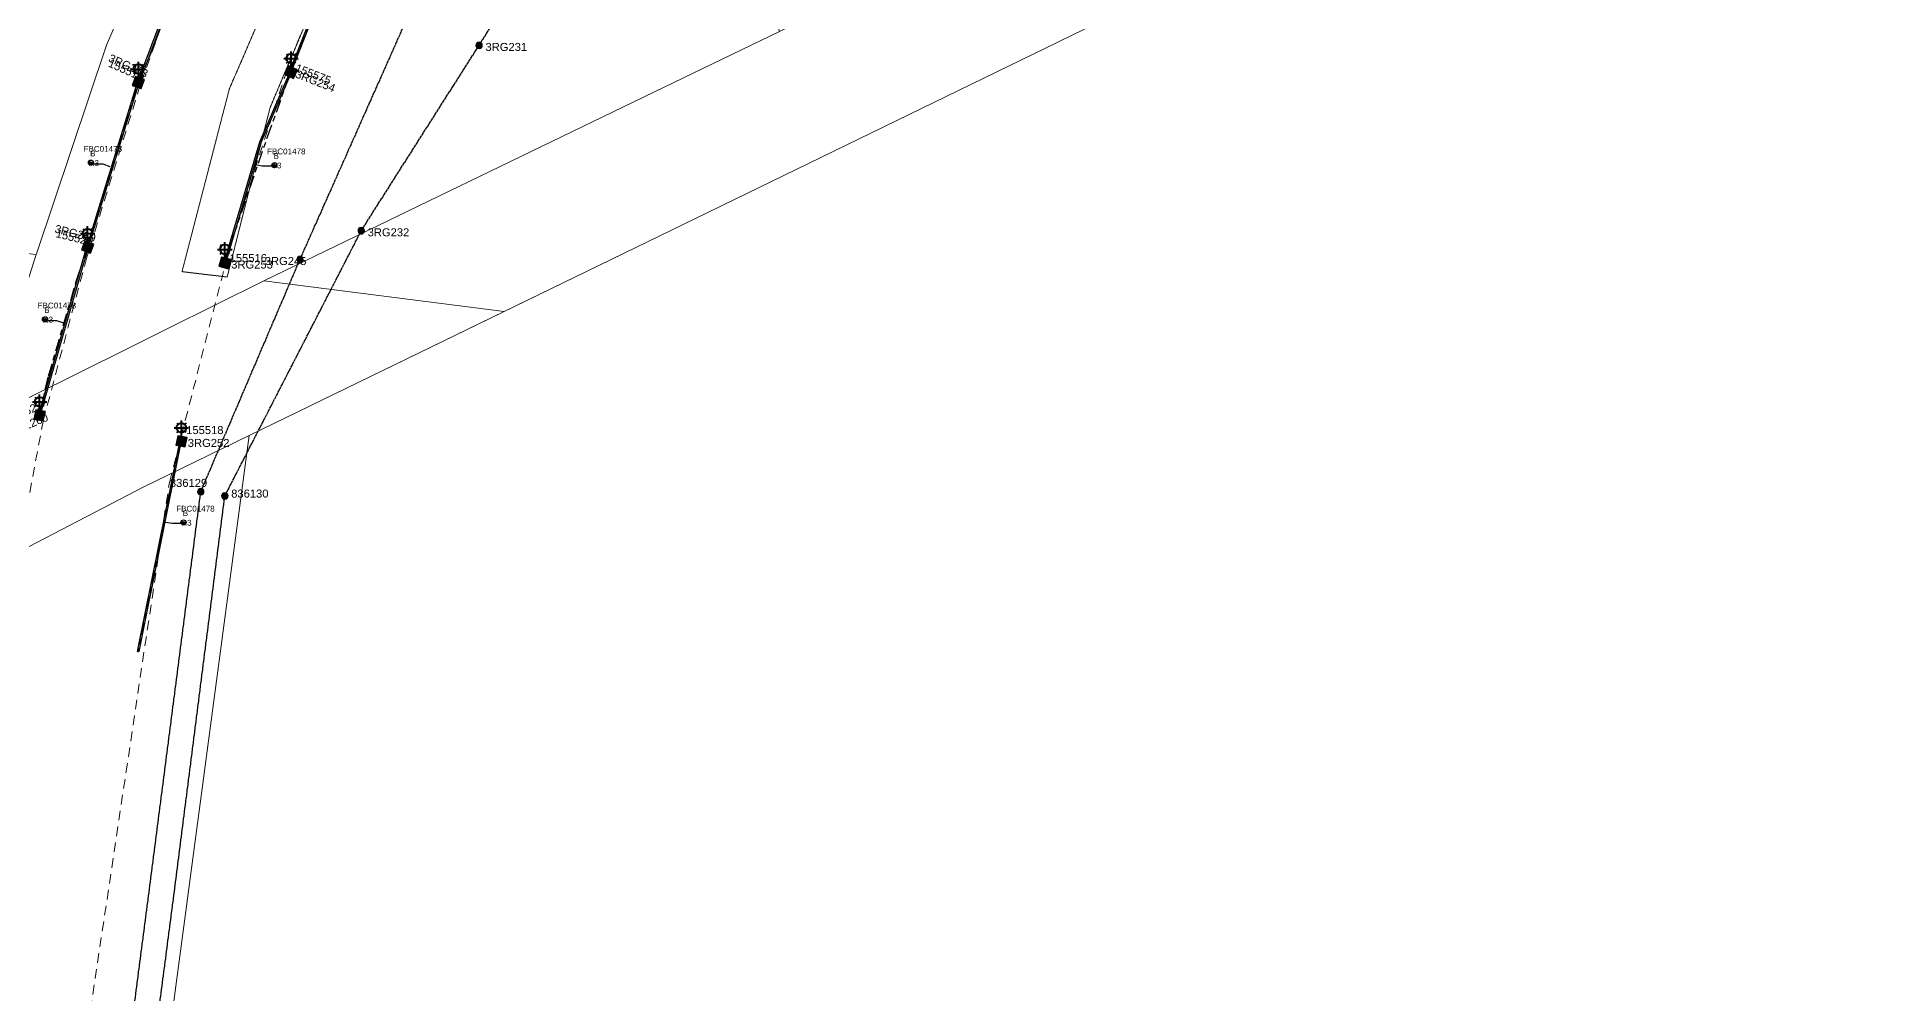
# Model space of a CAD drawing. Header units: metres. Extents: x 302407 to 305113, y 6184433 to 6187336.
# Drawn here: x 303421 to 303995, y 6186065 to 6186364 of the extents above; entities that cross this region are included whole.
import ezdxf
from ezdxf.enums import TextEntityAlignment as Align

# ---------------------------------------------------------------- set-up
doc = ezdxf.new("R2010")
doc.units = ezdxf.units.M
for name, pattern in [('Cable Exist OH', [1, 1, 0]), ('Cable Exist UG', [8.2, 4, -1.2, 1.8, -1.2]), ('Dash', [5, 3, -2]), ('HIDDEN', [0.375, 0.25, -0.125]), ('HIDDEN2', [0.1875, 0.125, -0.0625])]:
    doc.linetypes.add(name, pattern=pattern)
doc.layers.get('0').update_dxf_attribs({"color": 6})
for name, color, linetype, lineweight in [('Cadastre Developer_SP_EXT', 9, 'Continuous', 5), ('Cadastre Land Parcels_SP_EXT', 7, 'Continuous', 5), ('Cadastre Other Property_SP_EXT', 9, 'HIDDEN', 5), ('Cadastre Roads_SP_EXT', 7, 'Continuous', 5)]:
    doc.layers.add(name, color=color, linetype=linetype, lineweight=lineweight)
for name, color, linetype in [('Duct_SP_EXT', 7, 'Continuous'), ('Equip_SP_SL_EXT', 7, 'Continuous'), ('Mains_SL_EXT', 7, 'Continuous'), ('Mains_TR_EXT', 7, 'Continuous'), ('SupportsOH_SP_TR_HV_LV_SL_EXT', 7, 'Continuous'), ('SupportsUG_SP_LV_SL_EXT', 7, 'Continuous')]:
    doc.layers.add(name, color=color, linetype=linetype)
doc.styles.add('COLUMN_LABEL', font='arial.ttf')
doc.styles.add('iecARIAL', font='arial.ttf', dxfattribs={"height": 2})
doc.styles.add('POLE_LABEL', font='arial.ttf')
doc.styles.get("Standard").update_dxf_attribs({"font": 'arial.ttf'})

# ---------------------------------------------------------------- blocks, each defined once
blk = doc.blocks.new('COLUMN_EXT')
blk.add_hatch(color=256).paths.add_polyline_path([(-1.49, 1.48), (-1.49, -1.49), (1.48, -1.49), (1.48, 1.48)])
blk.add_lwpolyline([(-1.49, -1.49), (1.48, -1.49), (1.48, 1.48), (-1.49, 1.48)], close=True)
for tag, height, style, flags, p in [('STRUCTURE_PLANT_NUMBER', 0.2, 'POLE_LABEL', 9, (1.81, 0.03)), ('ASSET_NUM', 2.5, 'COLUMN_LABEL', 8, (2, 2)), ('STREET_CODE', 0.2, 'COLUMN_LABEL', 9, (1.81, -0.2))]:
    blk.add_attdef(tag, text='', height=height, dxfattribs=dict(style=style, flags=flags)).set_placement(p, align=Align.MIDDLE_LEFT)
at = {"flags": 1}
blk.add_attdef('Z', (1.81, -2.35), '', height=0.2, dxfattribs=at)
at = {"flags": 9}
for tag, p in [('COLUMN_TYPE', (1.81, -0.4)), ('OWNED_BY', (1.81, -0.6)), ('STATE', (1.81, -0.8)), ('USAGE', (1.81, -1)), ('STREETNAME', (1.81, -1.6)), ('SUBURB', (1.81, -1.8)), ('LEGEND', (1.81, -1.2)), ('LOCATION', (1.81, -1.4)), ('NOTES', (1.81, -2))]:
    blk.add_attdef(tag, text='', height=0.2, dxfattribs=at).set_placement(p, align=Align.MIDDLE_LEFT)
blk = doc.blocks.new('DUCT_EXT')
blk.add_circle((0, 0.8), 0.8)
at = {"flags": 1}
blk.add_attdef('Z', (0, 0), '', height=0.2, dxfattribs=at)
at = {"flags": 9}
for tag, p in [('DUCT_CODE', (0, 0)), ('XSECT_TYPE', (0, -0.2)), ('STATE', (0, -0.6)), ('FB_REFERENCE', (0, -0.4)), ('NOTES', (0, -0.8))]:
    blk.add_attdef(tag, text='', height=0.2, dxfattribs=at).set_placement(p, align=Align.MIDDLE_LEFT)
blk = doc.blocks.new('SL_LANTERN_EXT')
at = {"lineweight": 40}
for p, q in [((0, 1.97), (0, 6.47)), ((-2.25, 4.22), (2.25, 4.22)), ((-1.46, 5.68), (-1.06, 5.28)), ((-1.46, 2.76), (-1.06, 3.16)), ((0, 0), (0, 2.72)), ((1.46, 5.68), (1.06, 5.28)), ((1.46, 2.76), (1.06, 3.16))]:
    blk.add_line(p, q, dxfattribs=at)
blk.add_circle((0, 4.22), 1.5, dxfattribs=at)
at = {"style": 'iecARIAL', "flags": 8}
blk.add_attdef('ASSET_NUM', (1.5, 1.5), '', height=2.5, dxfattribs=at)
for tag, p, height, flags in [('OPERATING_VOLTAGE', (0.98, -1.65), 0.2, 9), ('ORIENTATION', (0.98, -1.85), 0.2, 9), ('OWNED_BY', (0.98, -2.05), 0.2, 9), ('STATE', (0.98, -2.25), 0.2, 9), ('CONSTRUCTED_VOLTAGE', (0.98, -0.65), 0.2, 9), ('CONTROL_TYPE', (0.98, -0.85), 0.2, 9), ('LANTERN_PURPOSE', (0.98, -1.05), 0.2, 9), ('LANTERN_TYPE', (0.98, -1.25), 0.2, 9), ('NO_PHASES', (0.98, -1.45), 0.2, 9), ('USAGE', (0.98, -2.45), 0.2, 9), ('CEXIST', (0.98, -2.65), 0.2, 9), ('CNEW', (0.98, -2.85), 0.2, 9), ('CNUMBER', (0.98, -3.05), 0.2, 9), ('CREMOVE', (0.98, -3.25), 0.2, 9), ('CREPLACE', (0.98, -3.45), 0.2, 9), ('LKINGHEIGHT', (0.98, -3.65), 0.2, 9), ('LBRACKET', (0.98, -3.85), 0.2, 9), ('LBRACKETVOCAB', (0.98, -4.05), 0.2, 9), ('LCATEGORY', (0.98, -4.25), 0.2, 9), ('LCHARGE1', (0.98, -4.45), 0.2, 9), ('LCHARGE1PERCENT', (0.98, -4.65), 0.2, 9), ('LCHARGE2', (0.98, -4.85), 0.2, 9), ('LCHARGE2PERCENT', (0.98, -5.05), 0.2, 9), ('LCHARGE3', (0.98, -5.25), 0.2, 9), ('LCHARGE3PERCENT', (0.98, -5.45), 0.2, 9), ('LEXIST', (0.98, -5.65), 0.2, 9), ('LLAMP', (0.98, -5.85), 0.2, 9), ('LNUMBER', (2.18, -3.25), 2.5, 8), ('STREETNAME', (0.98, -9.25), 0.2, 9), ('SUBURB', (0.98, -9.45), 0.2, 1), ('LLAMPVOCAB', (0.98, -6.05), 0.2, 9), ('LMAST', (0.98, -6.25), 0.2, 9), ('LMASTVOCAB', (0.98, -6.45), 0.2, 9), ('LNEW', (0.98, -6.65), 0.2, 9), ('LANTNUMBER', (0.98, -6.85), 0.2, 9), ('LOUTREACH', (0.98, -7.25), 0.2, 9), ('LOUTREACHVOCAB', (0.98, -7.45), 0.2, 9), ('LRATECODE', (0.98, -7.65), 0.2, 9), ('LREMOVE', (0.98, -7.85), 0.2, 9), ('LREPLACE', (0.98, -8.05), 0.2, 9), ('LTYPE', (0.98, -8.25), 0.2, 9), ('LTYPEVOCAB', (0.98, -8.45), 0.2, 9), ('LEGEND', (0.98, -8.65), 0.2, 9), ('LOCATION', (0.98, -8.85), 0.2, 9), ('NOTES', (0.98, -9.05), 0.2, 9)]:
    blk.add_attdef(tag, p, '', height=height, dxfattribs=dict(flags=flags))
blk = doc.blocks.new('POLE_EXT')
blk.add_hatch(color=256).paths.add_polyline_path([(-1, 0, 1), (1, 0, 1)])
blk.add_lwpolyline([(-1, 0, 1), (1, 0, 1)], format="xyb", close=True)
for tag, height, flags, p in [('pNumber', 2.5, 8, (-17.84, 2.07)), ('OWNED_BY', 0.2, 9, (1.35, -0.4)), ('SPECIAL_USE', 0.2, 9, (1.35, -0.8)), ('STATE', 0.2, 9, (1.35, -1)), ('cLV', 0.2, 9, (1.35, -1.4)), ('hDepth', 0.2, 9, (1.35, -1.6)), ('hDia', 0.2, 9, (1.35, -1.8)), ('cHV', 0.2, 9, (1.35, -2)), ('cLinedev', 0.2, 9, (1.35, -3.4)), ('pExisting', 0.2, 9, (1.35, -3.8)), ('pFooting', 0.2, 9, (1.35, -4.4)), ('pNew', 0.2, 9, (1.35, -4.6)), ('pRelocate', 0.2, 9, (1.35, -5)), ('pRemove', 0.2, 9, (1.35, -5.2)), ('pReplace', 0.2, 9, (1.35, -5.4)), ('pStay', 0.2, 9, (1.35, -5.6)), ('pType', 0.2, 9, (1.35, -5.8)), ('PARENT', 0.2, 9, (1.35, -0.6)), ('USAGE', 0.2, 9, (1.35, -1.2)), ('LBRACKET', 0.2, 9, (1.35, -2.2)), ('LExisting', 0.2, 9, (1.35, -2.4)), ('LANTNUMBER', 0.2, 9, (1.35, -2.6)), ('LOther', 0.2, 9, (1.35, -2.8)), ('LRemove', 0.2, 9, (1.35, -3)), ('LEGEND', 0.2, 9, (1.35, -3.2)), ('LOCATION', 0.2, 9, (1.35, -3.6)), ('PFNUMBER', 0.2, 9, (1.35, -4)), ('NEWPFNUMBER', 0.2, 9, (1.35, -4.2)), ('cspan', 0.2, 9, (1.35, -6)), ('STREETNAME', 0.2, 9, (1.35, -6.2)), ('SUBURB', 0.2, 9, (1.35, -6.4)), ('OPERATED_BY', 0.2, 9, (1.36, -7.01)), ('NOTES', 0.2, 9, (1.35, -6.6)), ('MAINTAINED_BY', 0.2, 9, (1.36, -6.81))]:
    blk.add_attdef(tag, text='', height=height, dxfattribs=dict(flags=flags)).set_placement(p, align=Align.MIDDLE_LEFT)
at = {"style": 'POLE_LABEL'}
for tag, height, flags, p in [('STRUCTURE_PLANT_NUMBER', 0.2, 9, (1.35, 0.03)), ('ASSET_NUM', 2.5, 8, (2, 2)), ('STREET_CODE', 0.2, 9, (1.35, -0.2))]:
    blk.add_attdef(tag, text='', height=height, dxfattribs=dict(at, flags=flags)).set_placement(p, align=Align.MIDDLE_LEFT)
at = {"flags": 1}
blk.add_attdef('Z', (1.35, -7.33), '', height=0.2, dxfattribs=at)
blk = doc.blocks.new('CABLE_LARGE_EXT')
h = blk.add_hatch(color=256)
edge = h.paths.add_edge_path()
edge.add_arc((0, 0.55), 0.55, 0, 360)
blk.add_circle((0, 0.55), 0.55)
at = {"flags": 1}
blk.add_attdef('Z', (0, 0), '', height=0.2, dxfattribs=at)
at = {"flags": 9}
for tag, p in [('COND_CODE', (0, 0)), ('STATE', (0, -0.4)), ('XSECT_SIZE', (0, -0.6)), ('FB_REFERENCE', (0, -0.2)), ('NOTES', (0, -0.8))]:
    blk.add_attdef(tag, text='', height=0.2, dxfattribs=at).set_placement(p, align=Align.MIDDLE_LEFT)

msp = doc.modelspace()

# ---------------------------------------------------------------- linework, layer by layer
at = {"layer": 'Cadastre Developer_SP_EXT', "linetype": 'Dash'}
for points in [[(303540.42, 6186543.56), (303491.48, 6186444.18), (303471.28, 6186399.4), (303453.19, 6186348.8), (303436.48, 6186295.04), (303422.92, 6186244.18), (303411.3, 6186182.91), (303367.1, 6185875.95), (303347.76, 6185817.09), (303327.88, 6185695.76)], [(303358.85, 6185533.48), (303369.85, 6185628.23), (303384.14, 6185684.82), (303391.86, 6185725.1), (303411.69, 6185886.81), (303462.28, 6186224.69), (303481.21, 6186298.41), (303500.18, 6186357), (303529, 6186427.63), (303565.44, 6186498.36)]]:
    msp.add_lwpolyline(points, dxfattribs=at)
at = {"layer": 'Cadastre Land Parcels_SP_EXT', "linetype": 'Continuous'}
msp.add_lwpolyline([(303444.34, 6186470.4), (303424.85, 6186540.02), (303408.08, 6186514.54), (303407.99, 6186512.91), (303407.11, 6186496.17), (303405.77, 6186470.7), (303405.05, 6186454.26), (303404.2, 6186436.31), (303403.35, 6186418.05), (303402.53, 6186400.17), (303401.62, 6186379.79), (303400.71, 6186359.81), (303399.38, 6186337.8), (303398.1, 6186317.29), (303396.87, 6186298.55), (303396.87, 6186298.49), (303420.64, 6186295.85), (303420.71, 6186296.07), (303442.66, 6186361.25), (303465.5, 6186414.31), (303469.75, 6186424.17), (303450.77, 6186447.43), (303444.34, 6186470.4)], close=True, dxfattribs=at)
for points in [[(304017.53, 6186539.47), (303969.84, 6186518.83), (303822.56, 6186447.59), (303652.86, 6186365.51), (303613.86, 6186346.65), (303491.75, 6186287.61), (303566.83, 6186278.05), (303615.27, 6186301.62), (303615.27, 6186301.62), (303915.51, 6186447.72), (303950.47, 6186464.7), (303996.25, 6186486.62)], [(303996.25, 6186486.62), (303950.47, 6186464.7), (303915.51, 6186447.72), (303615.27, 6186301.62), (303487.16, 6186239.28), (303415, 6185697.73), (303394.03, 6185540.33), (303394.47, 6185513.98), (303394.61, 6185505.68), (303395.11, 6185475.32), (303395.64, 6185442.83), (303396.09, 6185415.84), (303388.6, 6185379.64)], [(303395.16, 6186192.62), (303454.25, 6186223.3), (303457.92, 6186225.09), (303487.17, 6186239.28), (303566.83, 6186278.05), (303491.75, 6186287.61), (303461.55, 6186272.61), (303449.31, 6186266.54), (303404.08, 6186244.1)]]:
    msp.add_lwpolyline(points, dxfattribs=at)
at = {"layer": 'Cadastre Other Property_SP_EXT', "linetype": 'HIDDEN2'}
msp.add_lwpolyline([(303799.98, 6186827.52), (303788.07, 6186829.16), (303767.09, 6186803.13), (303680.68, 6186681.27), (303568.47, 6186517.62), (303516.3, 6186429.16), (303484.05, 6186354.58), (303481, 6186347.51), (303466.22, 6186290.49), (303480.33, 6186288.81), (303493.71, 6186341.64), (303527.72, 6186422.35), (303578.66, 6186509.85), (303758.83, 6186775.3), (303799.98, 6186827.52)], close=True, dxfattribs=at)
at = {"layer": 'Cadastre Roads_SP_EXT', "linetype": 'Continuous'}
msp.add_lwpolyline([(303449.31, 6186266.54), (303461.55, 6186272.61), (303491.75, 6186287.61), (303613.86, 6186346.65), (303652.86, 6186365.51), (303642.15, 6186402.49), (303641.91, 6186403.31), (303631.94, 6186457.03), (303649.74, 6186498.2), (303714.02, 6186596.4), (303635.77, 6186686.71), (303534.11, 6186539.4), (303532.4, 6186536.51), (303522.2, 6186519.25), (303512.52, 6186502.85), (303479.98, 6186447.98), (303469.75, 6186424.17), (303465.5, 6186414.31), (303442.66, 6186361.25), (303420.71, 6186296.07), (303420.64, 6186295.85), (303404.08, 6186244.1), (303449.31, 6186266.54)], close=True, dxfattribs=at)
msp.add_lwpolyline([(303415.01, 6185697.73), (303487.17, 6186239.28), (303457.92, 6186225.09), (303454.25, 6186223.3), (303395.16, 6186192.62), (303356.92, 6185917.44)], dxfattribs=at)
at = {"layer": 'Duct_SP_EXT'}
for p, q in [((303500.01, 6186353.26), (303521.57, 6186408.52)), ((303500.46, 6186353.09), (303522.02, 6186408.35)), ((303470.81, 6186398.77), (303452.36, 6186349.61)), ((303471.26, 6186398.6), (303452.81, 6186349.44)), ((303452.14, 6186349.13), (303436.59, 6186298.69)), ((303452.6, 6186348.99), (303437.05, 6186298.55)), ((303452.14, 6186349.13), (303452.37, 6186349.06)), ((303452.36, 6186349.61), (303452.59, 6186349.53)), ((303452.6, 6186348.99), (303452.37, 6186349.06)), ((303452.81, 6186349.44), (303452.59, 6186349.53)), ((303490.52, 6186330.99), (303499.89, 6186352.66)), ((303490.97, 6186330.83), (303500.33, 6186352.47)), ((303499.89, 6186352.66), (303500.11, 6186352.57)), ((303500.01, 6186353.26), (303500.24, 6186353.18)), ((303500.33, 6186352.47), (303500.11, 6186352.57)), ((303500.46, 6186353.09), (303500.24, 6186353.18)), ((303479.53, 6186293.68), (303490.52, 6186330.99)), ((303479.99, 6186293.55), (303490.97, 6186330.83)), ((303490.52, 6186330.99), (303490.74, 6186330.91)), ((303490.97, 6186330.83), (303490.74, 6186330.91)), ((303436.32, 6186297.84), (303421.45, 6186246.05)), ((303436.78, 6186297.71), (303421.91, 6186245.92)), ((303436.32, 6186297.84), (303436.55, 6186297.78)), ((303436.78, 6186297.71), (303436.55, 6186297.78)), ((303436.59, 6186298.69), (303436.82, 6186298.62)), ((303437.05, 6186298.55), (303436.82, 6186298.62)), ((303479.53, 6186293.68), (303479.76, 6186293.62)), ((303479.99, 6186293.55), (303479.76, 6186293.62)), ((303421.45, 6186246.05), (303421.68, 6186245.98)), ((303421.91, 6186245.92), (303421.68, 6186245.98)), ((303452.35, 6186171.94), (303465.49, 6186237.35)), ((303452.82, 6186171.84), (303465.96, 6186237.25)), ((303465.49, 6186237.35), (303465.73, 6186237.3)), ((303465.96, 6186237.25), (303465.73, 6186237.3)), ((303452.35, 6186171.94), (303452.59, 6186171.89)), ((303452.82, 6186171.84), (303452.59, 6186171.89))]:
    msp.add_line(p, q, dxfattribs=at)
for points in [[(303438.43, 6186324.14), (303441.49, 6186324.14), (303443.62, 6186323.37)], [(303494.31, 6186323.38), (303491.2, 6186323.38), (303489.3, 6186323.87)], [(303424.04, 6186275.22), (303427.02, 6186275.22), (303429.24, 6186274.49)], [(303465.98, 6186211.84), (303463.21, 6186211.84), (303461.1, 6186212.15)]]:
    msp.add_lwpolyline(points, dxfattribs=at)
at = {"layer": 'Mains_SL_EXT', "linetype": 'Cable Exist UG'}
for points in [[(303500.11, 6186352.83), (303516.45, 6186395.62), (303516.45, 6186395.62), (303521.88, 6186408.7)], [(303452.55, 6186349.57), (303457.31, 6186360.55), (303457.31, 6186360.55), (303471.07, 6186398.97)], [(303436.68, 6186298.16), (303448.35, 6186335.84), (303448.35, 6186335.84), (303452.51, 6186349.53)], [(303479.46, 6186293.31), (303492.91, 6186332.58), (303492.91, 6186332.58), (303500.2, 6186352.83)], [(303421.6, 6186245.64), (303424.5, 6186257.86), (303424.5, 6186257.86), (303433.09, 6186287.05), (303433.09, 6186287.05), (303436.68, 6186298.16)], [(303465.89, 6186237.59), (303462.52, 6186221.17), (303462.52, 6186221.17), (303452.58, 6186171.98)]]:
    msp.add_lwpolyline(points, dxfattribs=at)
at = {"layer": 'Mains_TR_EXT', "linetype": 'Cable Exist OH'}
for points in [[(303472.08, 6186221.78), (303503.08, 6186294.31), (303535.29, 6186366.72), (303583.89, 6186477.06), (303667.89, 6186594.2), (303731.42, 6186683.31), (303797.9, 6186777.15), (303870.74, 6186876.47), (303918.11, 6186933.78)], [(303479.59, 6186220.45), (303522.21, 6186303.27), (303559.03, 6186361.15), (303646.37, 6186500.79), (303700.26, 6186585.94), (303759.74, 6186672.88), (303807.96, 6186760.22), (303873.85, 6186866.19), (303967.54, 6186912.56)], [(303401.34, 6185686.6), (303412.98, 6185775.38), (303427.35, 6185883.3), (303441.56, 6185986.56), (303456.35, 6186100.02), (303472.08, 6186221.78)], [(303408.93, 6185685.93), (303420.72, 6185774.48), (303435.38, 6185881.87), (303449.3, 6185985.65), (303464.09, 6186098.88), (303479.59, 6186220.45)]]:
    msp.add_lwpolyline(points, dxfattribs=at)

# ---------------------------------------------------------------- block references
at = {"layer": 'Duct_SP_EXT'}
for name, p in [('DUCT_EXT', (303437.77, 6186323.71)), ('CABLE_LARGE_EXT', (303437.77, 6186323.71)), ('DUCT_EXT', (303495.07, 6186322.93)), ('CABLE_LARGE_EXT', (303495.07, 6186322.93)), ('DUCT_EXT', (303423.42, 6186274.8)), ('CABLE_LARGE_EXT', (303423.42, 6186274.8)), ('DUCT_EXT', (303466.7, 6186211.39)), ('CABLE_LARGE_EXT', (303466.7, 6186211.39))]:
    msp.add_blockref(name, p, dxfattribs=at)
at = {"layer": 'Equip_SP_SL_EXT'}
ref = msp.add_blockref('SL_LANTERN_EXT', (303500.3, 6186352.8), dxfattribs=at)
ref.add_attrib('ASSET_NUM', '155575', dxfattribs={"layer": '0', "height": 2.5, "rotation": 338.4774, "style": 'iecARIAL'}).set_placement((303501.8, 6186354.3), align=Align.MIDDLE_LEFT)
ref = msp.add_blockref('SL_LANTERN_EXT', (303452.59, 6186349.53), dxfattribs=at)
ref.add_attrib('ASSET_NUM', '155519', dxfattribs={"layer": '0', "height": 2.5, "rotation": 336.03751, "style": 'iecARIAL'}).set_placement((303454.09, 6186351.03), align=Align.MIDDLE_RIGHT)
ref = msp.add_blockref('SL_LANTERN_EXT', (303436.73, 6186298.19), dxfattribs=at)
ref.add_attrib('ASSET_NUM', '155521', dxfattribs={"layer": '0', "height": 2.5, "rotation": 345.95879, "style": 'iecARIAL'}).set_placement((303438.23, 6186299.69), align=Align.MIDDLE_RIGHT)
ref = msp.add_blockref('SL_LANTERN_EXT', (303479.59, 6186293.22), dxfattribs=at)
ref.add_attrib('ASSET_NUM', '155516', dxfattribs={"layer": '0', "height": 2.5, "style": 'iecARIAL'}).set_placement((303481.09, 6186294.72), align=Align.MIDDLE_LEFT)
ref = msp.add_blockref('SL_LANTERN_EXT', (303421.71, 6186245.63), dxfattribs=at)
ref.add_attrib('ASSET_NUM', '155523', dxfattribs={"layer": '0', "height": 2.5, "rotation": 22.65189, "style": 'iecARIAL'}).set_placement((303423.21, 6186247.13), align=Align.BOTTOM_RIGHT)
ref = msp.add_blockref('SL_LANTERN_EXT', (303466.03, 6186237.52), dxfattribs=at)
ref.add_attrib('ASSET_NUM', '155518', dxfattribs={"layer": '0', "height": 2.5, "style": 'iecARIAL'}).set_placement((303467.53, 6186239.02), align=Align.BOTTOM_LEFT)
at = {"layer": 'SupportsOH_SP_TR_HV_LV_SL_EXT'}
ref = msp.add_blockref('POLE_EXT', (303559.03, 6186361.15), dxfattribs=at)
ref.add_attrib('ASSET_NUM', '3RG231', dxfattribs={"layer": '0', "height": 2.5, "style": 'POLE_LABEL'}).set_placement((303561.03, 6186361.9), align=Align.TOP_LEFT)
ref = msp.add_blockref('POLE_EXT', (303522.21, 6186303.27), dxfattribs=at)
ref.add_attrib('ASSET_NUM', '3RG232', dxfattribs={"layer": '0', "height": 2.5, "style": 'POLE_LABEL'}).set_placement((303524.21, 6186304.02), align=Align.TOP_LEFT)
ref = msp.add_blockref('POLE_EXT', (303503.08, 6186294.31), dxfattribs=at)
ref.add_attrib('ASSET_NUM', '3RG245', dxfattribs={"layer": '0', "height": 2.5, "style": 'POLE_LABEL'}).set_placement((303505.08, 6186295.06), align=Align.TOP_RIGHT)
ref = msp.add_blockref('POLE_EXT', (303472.08, 6186221.78), dxfattribs=at)
ref.add_attrib('ASSET_NUM', '836129', dxfattribs={"layer": '0', "height": 2.5, "style": 'POLE_LABEL'}).set_placement((303474.08, 6186222.53), align=Align.BOTTOM_RIGHT)
ref = msp.add_blockref('POLE_EXT', (303479.59, 6186220.45), dxfattribs=at)
ref.add_attrib('ASSET_NUM', '836130', dxfattribs={"layer": '0', "height": 2.5, "style": 'POLE_LABEL'}).set_placement((303481.59, 6186221.2), align=Align.MIDDLE_LEFT)
at = {"layer": 'SupportsUG_SP_LV_SL_EXT'}
ref = msp.add_blockref('COLUMN_EXT', (303452.59, 6186349.53), dxfattribs=dict(at, rotation=250.5974832756167))
ref.add_attrib('ASSET_NUM', '3RG258', dxfattribs={"layer": '0', "height": 2.5, "rotation": 336.03751, "style": 'COLUMN_LABEL'}).set_placement((303454.59, 6186350.28), align=Align.BOTTOM_RIGHT)
ref = msp.add_blockref('COLUMN_EXT', (303500.3, 6186352.8), dxfattribs=dict(at, rotation=65.51535919439829))
ref.add_attrib('ASSET_NUM', '3RG254', dxfattribs={"layer": '0', "height": 2.5, "rotation": 338.4774, "style": 'COLUMN_LABEL'}).set_placement((303502.3, 6186353.55), align=Align.TOP_LEFT)
ref = msp.add_blockref('COLUMN_EXT', (303436.73, 6186298.19), dxfattribs=dict(at, rotation=250.5974832756167))
ref.add_attrib('ASSET_NUM', '3RG259', dxfattribs={"layer": '0', "height": 2.5, "rotation": 346.23191, "style": 'COLUMN_LABEL'}).set_placement((303438.73, 6186298.94), align=Align.BOTTOM_RIGHT)
ref = msp.add_blockref('COLUMN_EXT', (303479.59, 6186293.22), dxfattribs=dict(at, rotation=74.36491984846403))
ref.add_attrib('ASSET_NUM', '3RG253', dxfattribs={"layer": '0', "height": 2.5, "style": 'COLUMN_LABEL'}).set_placement((303481.59, 6186293.97), align=Align.TOP_LEFT)
ref = msp.add_blockref('COLUMN_EXT', (303421.71, 6186245.63), dxfattribs=dict(at, rotation=258.9334370898821))
ref.add_attrib('ASSET_NUM', '221260', dxfattribs={"layer": '0', "height": 2.5, "rotation": 22.65189, "style": 'COLUMN_LABEL'}).set_placement((303423.71, 6186246.38), align=Align.TOP_RIGHT)
ref = msp.add_blockref('COLUMN_EXT', (303466.03, 6186237.52), dxfattribs=dict(at, rotation=78.73267706500599))
ref.add_attrib('ASSET_NUM', '3RG252', dxfattribs={"layer": '0', "height": 2.5, "style": 'COLUMN_LABEL'}).set_placement((303468.03, 6186238.27), align=Align.TOP_LEFT)

# ---------------------------------------------------------------- texts
at = {"layer": 'Duct_SP_EXT'}
for s, p in [('FBC01478', (303435.47, 6186327.91)), ('R3', (303437.07, 6186323.51)), ('B', (303437.52, 6186326.51)), ('FBC01478', (303492.77, 6186327.13)), ('B', (303494.82, 6186325.73)), ('T3', (303494.37, 6186322.73)), ('FBC01478', (303421.12, 6186279)), ('B', (303423.17, 6186277.6)), ('R3', (303422.72, 6186274.6)), ('FBC01478', (303464.4, 6186215.59)), ('B', (303466.45, 6186214.19)), ('R3', (303466, 6186211.19))]:
    msp.add_text(s, height=1.8, dxfattribs=at).set_placement(p)

doc.saveas('drawing.dxf')
